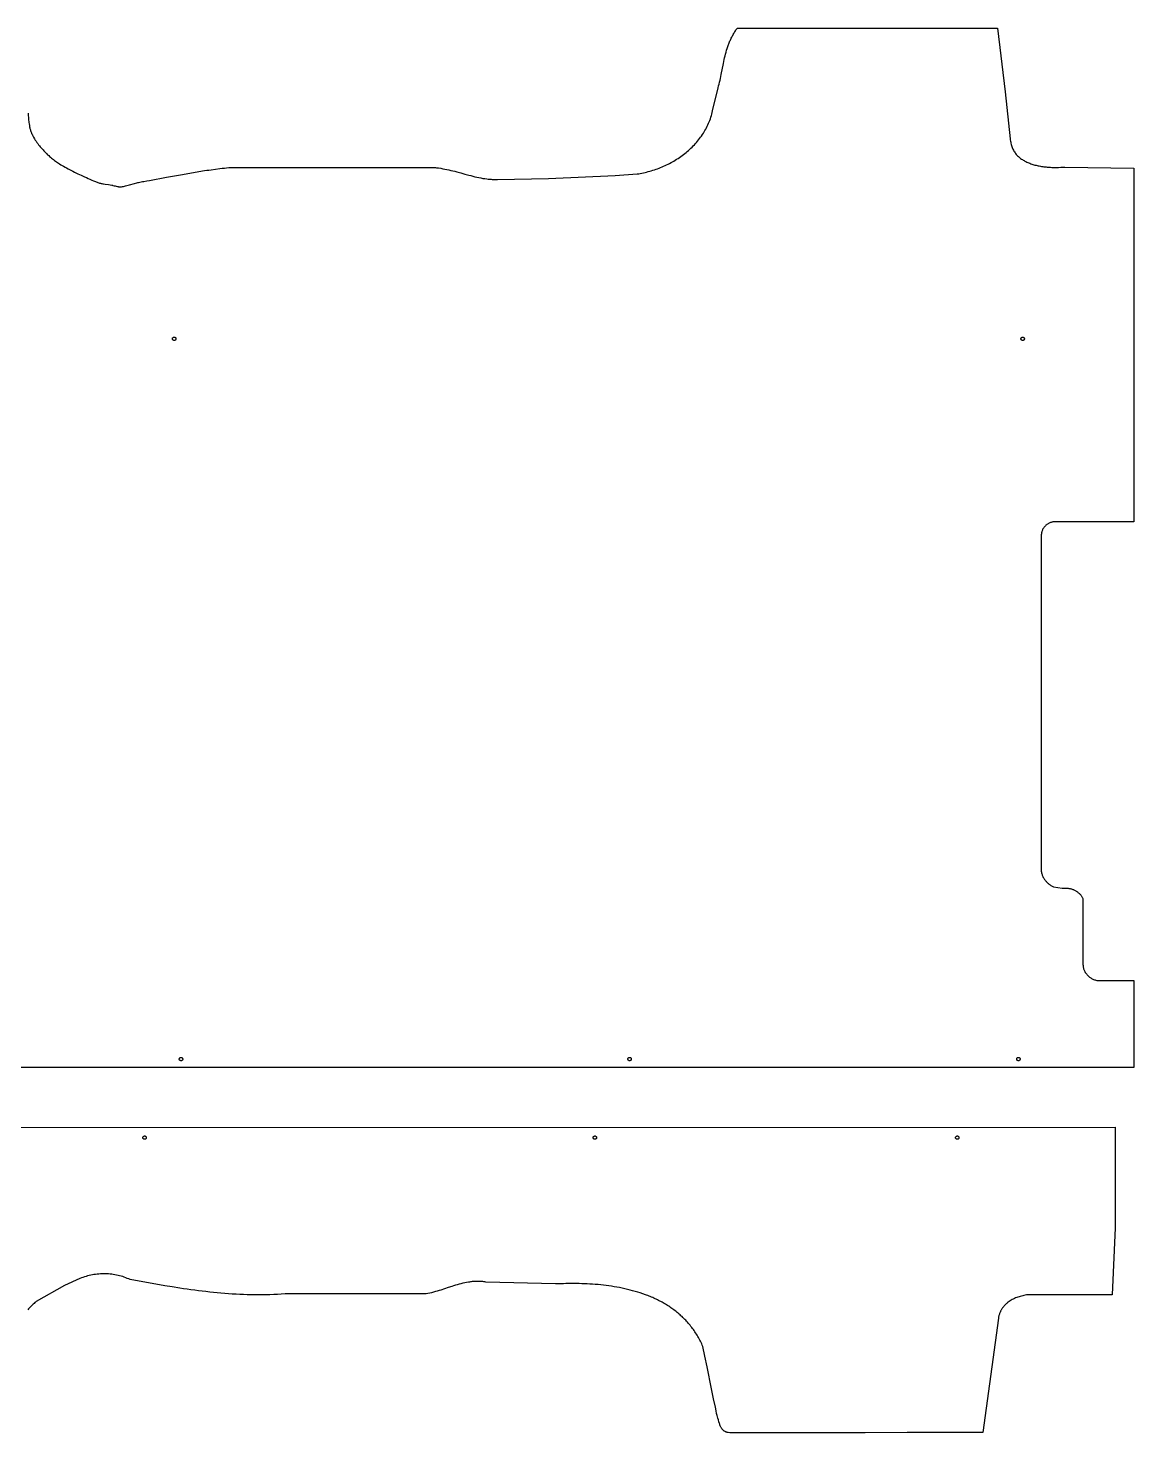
# Model space of a CAD drawing. Extents: x 0 to 7792, y 0 to 7086.
# Drawn here: x 6496 to 7792, y 3006 to 4654 of the extents above; entities that cross this region are included whole.
import ezdxf

# ---------------------------------------------------------------- set-up
doc = ezdxf.new("R2010")
doc.units = 0
doc.layers.add('Default_Layer', color=1, linetype='CONTINUOUS')

msp = doc.modelspace()

# ---------------------------------------------------------------- linework, layer by layer
at = {"layer": 'Default_Layer'}
for points in [[(6495.6, 4554.7), (6495.8, 4551.9), (6496, 4549.3), (6496.1, 4548.3), (6496.2, 4547.3), (6496.6, 4543.7), (6496.8, 4542), (6497.1, 4540.2), (6497.2, 4539.3), (6497.4, 4538.4), (6497.5, 4537.5), (6497.7, 4536.7), (6497.9, 4535.8), (6498.2, 4534.9), (6498.4, 4534.1), (6498.7, 4533.2), (6499, 4532.4), (6499.4, 4531.5), (6499.7, 4530.6), (6500.2, 4529.8), (6500.6, 4528.9), (6501, 4528), (6501.5, 4527.2), (6502, 4526.3), (6503, 4524.6), (6504, 4523), (6504.9, 4521.5), (6505.9, 4520.1), (6506.8, 4518.8), (6507.8, 4517.5), (6508.8, 4516.2), (6509.9, 4515), (6510.9, 4513.7), (6512, 4512.5), (6513.1, 4511.4), (6514.2, 4510.2), (6515.2, 4509.1), (6516.3, 4508), (6517.4, 4506.9), (6518.5, 4505.8), (6519.7, 4504.8), (6520.8, 4503.8), (6521.9, 4502.8), (6523.1, 4501.8), (6524.2, 4500.9), (6525.3, 4500), (6526.5, 4499.1), (6527.7, 4498.2), (6528.9, 4497.3), (6530.1, 4496.5), (6531.3, 4495.7), (6532.5, 4494.9), (6533.8, 4494), (6535.4, 4493.1), (6537.1, 4492.2), (6538.9, 4491.2), (6540.8, 4490.2), (6542.6, 4489.2), (6546.3, 4487.3), (6548.1, 4486.3), (6550, 4485.4), (6553.9, 4483.5), (6557.9, 4481.6), (6561.9, 4479.8), (6563.9, 4478.9), (6566, 4477.9), (6568.1, 4476.9), (6570.3, 4476), (6572.4, 4475), (6573.4, 4474.6), (6574.5, 4474.2), (6575.5, 4473.8), (6576.5, 4473.4), (6577.5, 4473.1), (6578.4, 4472.8), (6579.4, 4472.5), (6580.3, 4472.3), (6581.2, 4472.1), (6582.2, 4471.9), (6583.1, 4471.7), (6584.1, 4471.5), (6586, 4471.2), (6589.9, 4470.7), (6591.8, 4470.4), (6593.7, 4470), (6594.4, 4469.9), (6595.1, 4469.8), (6596.4, 4469.4), (6597.7, 4469.1), (6599, 4468.7), (6600.4, 4468.4), (6601, 4468.3), (6601.7, 4468.2), (6602.4, 4468.1), (6603, 4468.1), (6603.7, 4468), (6604.4, 4468), (6604.8, 4468.1), (6605.2, 4468.1), (6606.1, 4468.3), (6607.3, 4468.5), (6608.5, 4468.8), (6609.9, 4469.1), (6611.4, 4469.5), (6614.4, 4470.4), (6620.5, 4472.1), (6623, 4472.8), (6624.1, 4473.1), (6625, 4473.3), (6626.6, 4473.6), (6628.2, 4473.9), (6629.8, 4474.2), (6631.4, 4474.5), (6634.7, 4475), (6637.9, 4475.5), (6657.7, 4479.3), (6676.7, 4482.7), (6700, 4487), (6702.6, 4487.2), (6705.2, 4487.5), (6707.7, 4487.8), (6710.3, 4488.1), (6715.5, 4488.8), (6720.6, 4489.5), (6723.2, 4489.8), (6725.8, 4490.1), (6728.4, 4490.3), (6730.9, 4490.6), (6733.5, 4490.7), (6734.8, 4490.8), (6736.1, 4490.8), (6737.4, 4490.8), (6738.7, 4490.9), (6740, 4490.8), (6741.3, 4490.8), (6969.8, 4490.8), (6971, 4490.8), (6972.2, 4490.7), (6973.4, 4490.6), (6974.6, 4490.4), (6975.9, 4490.3), (6977, 4490.2), (6979.4, 4489.8), (6981.8, 4489.4), (6984.2, 4489), (6986.6, 4488.5), (6988.9, 4488), (6991.3, 4487.4), (6993.6, 4486.9), (6995.9, 4486.3), (6998.3, 4485.6), (7003, 4484.4), (7007.6, 4483.1), (7012.3, 4481.8), (7014.6, 4481.2), (7017, 4480.6), (7019.3, 4480), (7021.7, 4479.4), (7024.1, 4478.9), (7026.5, 4478.5), (7028.8, 4478), (7031.2, 4477.7), (7033.6, 4477.3), (7034.9, 4477.2), (7036.1, 4477.1), (7037.3, 4476.9), (7038.5, 4476.9), (7039.7, 4476.8), (7040.9, 4476.7), (7042.2, 4476.7), (7043.4, 4476.7), (7044.7, 4476.6), (7045.9, 4476.7), (7105.8, 4477.9), (7184.2, 4481.3), (7209.8, 4483.3), (7211.7, 4483.5), (7213.5, 4483.9), (7215.4, 4484.2), (7217.2, 4484.6), (7219.1, 4485), (7220.9, 4485.4), (7222.8, 4485.9), (7224.6, 4486.4), (7226.4, 4486.9), (7228.3, 4487.5), (7230.1, 4488.1), (7231.9, 4488.7), (7233.7, 4489.3), (7235.5, 4490), (7237.3, 4490.7), (7239.1, 4491.5), (7240.8, 4492.2), (7242.6, 4493), (7244.3, 4493.9), (7246.1, 4494.7), (7247.8, 4495.6), (7249.5, 4496.5), (7251.2, 4497.5), (7252.8, 4498.4), (7254.5, 4499.4), (7256.1, 4500.4), (7257.8, 4501.5), (7259.4, 4502.6), (7260.9, 4503.7), (7262.5, 4504.8), (7264.1, 4505.9), (7265.6, 4507.1), (7267.1, 4508.3), (7268.5, 4509.5), (7270, 4510.8), (7271.4, 4512.1), (7272.8, 4513.4), (7274.2, 4514.7), (7275.5, 4516.1), (7276.9, 4517.4), (7278.2, 4518.8), (7279.4, 4520.3), (7280.7, 4521.7), (7281.9, 4523.2), (7283, 4524.7), (7284.2, 4526.2), (7285.3, 4527.7), (7286.3, 4529.3), (7287.4, 4530.9), (7288.4, 4532.5), (7289.3, 4534.1), (7290.3, 4535.8), (7291.2, 4537.5), (7292, 4539.2), (7292.8, 4540.9), (7293.6, 4542.6), (7294.3, 4544.4), (7295, 4546.1), (7295.7, 4547.9), (7296.3, 4549.8), (7296.8, 4551.6), (7297.4, 4553.5), (7297.8, 4555.3), (7298.3, 4557.2), (7304.7, 4584.4), (7305.3, 4586.6), (7305.9, 4588.7), (7306.4, 4590.9), (7307, 4593.1), (7307.5, 4595.3), (7307.9, 4597.5), (7308.4, 4599.7), (7308.8, 4601.9), (7310.5, 4610.7), (7311, 4612.9), (7311.4, 4615.1), (7311.9, 4617.3), (7312.4, 4619.5), (7312.9, 4621.7), (7313.5, 4623.9), (7314.1, 4626.1), (7314.7, 4628.3), (7315.4, 4630.5), (7316.1, 4632.7), (7316.9, 4634.9), (7317.3, 4636), (7317.7, 4637.1), (7318.2, 4638.2), (7318.6, 4639.3), (7319.1, 4640.3), (7319.6, 4641.4), (7320.1, 4642.5), (7320.7, 4643.6), (7321.2, 4644.7), (7321.8, 4645.8), (7322.4, 4646.8), (7323, 4647.9), (7323.7, 4649), (7324.3, 4650), (7325, 4651.1), (7325.7, 4652.2), (7326.5, 4653.3), (7327.2, 4654.3), (7632.4, 4654.3), (7641.5, 4579.6), (7647.3, 4524.6), (7647.4, 4523.2), (7647.6, 4521.8), (7647.8, 4520.5), (7648, 4519.2), (7648.3, 4517.9), (7648.6, 4516.7), (7649, 4515.5), (7649.5, 4514.3), (7649.9, 4513.2), (7650.4, 4512.1), (7651, 4511), (7651.6, 4510), (7652.2, 4509), (7652.9, 4508), (7653.6, 4507.1), (7654.4, 4506.2), (7655.1, 4505.3), (7655.9, 4504.5), (7656.8, 4503.7), (7657.7, 4502.9), (7658.6, 4502.2), (7659.5, 4501.4), (7660.5, 4500.7), (7661.5, 4500.1), (7662.5, 4499.4), (7663.5, 4498.8), (7664.6, 4498.2), (7665.7, 4497.7), (7666.8, 4497.1), (7667.9, 4496.6), (7669.1, 4496.1), (7670.2, 4495.7), (7671.4, 4495.2), (7672.6, 4494.8), (7673.8, 4494.4), (7675.1, 4494.1), (7676.3, 4493.7), (7677.6, 4493.4), (7678.9, 4493.1), (7680.2, 4492.8), (7681.4, 4492.6), (7682.7, 4492.3), (7684.1, 4492.1), (7685.4, 4491.9), (7686.7, 4491.7), (7688, 4491.6), (7689.4, 4491.4), (7690.7, 4491.3), (7692, 4491.2), (7693.4, 4491.1), (7694.7, 4491), (7696, 4490.9), (7698.7, 4490.9), (7701.3, 4490.8), (7703.9, 4490.9), (7706.5, 4491), (7709, 4491.1), (7711.5, 4491.3), (7792.2, 4490), (7792.2, 4075.1), (7699, 4075.1), (7698.2, 4075.1), (7697.4, 4075), (7696.6, 4074.9), (7695.9, 4074.7), (7695.1, 4074.5), (7694.4, 4074.2), (7693.6, 4073.9), (7692.9, 4073.6), (7692.2, 4073.2), (7691.6, 4072.8), (7690.9, 4072.4), (7690.3, 4071.9), (7689.7, 4071.5), (7689.1, 4071), (7688.5, 4070.4), (7688, 4069.8), (7687.5, 4069.3), (7687, 4068.7), (7686.5, 4068), (7686.1, 4067.4), (7685.7, 4066.7), (7685.3, 4066), (7685, 4065.3), (7684.7, 4064.6), (7684.5, 4063.9), (7684.2, 4063.1), (7684, 4062.4), (7683.9, 4061.6), (7683.8, 4060.8), (7683.7, 4060.1), (7683.7, 4059.3), (7683.7, 4058.5), (7683.7, 3670.8), (7683.6, 3669.8), (7683.5, 3668.9), (7683.5, 3667.9), (7683.5, 3666.9), (7683.6, 3666), (7683.7, 3665.1), (7683.9, 3664.1), (7684.1, 3663.2), (7684.3, 3662.3), (7684.6, 3661.4), (7684.9, 3660.6), (7685.3, 3659.7), (7685.7, 3658.9), (7686.1, 3658), (7686.6, 3657.2), (7687.1, 3656.4), (7687.6, 3655.6), (7688.1, 3654.9), (7688.7, 3654.1), (7689.3, 3653.4), (7689.9, 3652.7), (7690.6, 3652.1), (7691.3, 3651.4), (7692, 3650.8), (7692.7, 3650.2), (7693.4, 3649.6), (7694.2, 3649.1), (7695, 3648.6), (7695.8, 3648.1), (7696.6, 3647.6), (7697.4, 3647.2), (7698.2, 3646.8), (7708, 3645.4), (7712.2, 3645.4), (7713, 3645.4), (7713.8, 3645.4), (7714.6, 3645.3), (7715.3, 3645.2), (7716.1, 3645.1), (7716.9, 3645), (7717.6, 3644.8), (7718.4, 3644.6), (7719.1, 3644.4), (7719.9, 3644.1), (7720.6, 3643.9), (7721.3, 3643.6), (7722, 3643.3), (7722.7, 3642.9), (7723.4, 3642.6), (7724.1, 3642.2), (7724.7, 3641.8), (7725.4, 3641.3), (7726, 3640.9), (7726.6, 3640.4), (7727.2, 3639.9), (7727.8, 3639.4), (7728.4, 3638.9), (7728.9, 3638.3), (7729.5, 3637.8), (7730, 3637.2), (7730.5, 3636.6), (7730.9, 3635.9), (7731.4, 3635.3), (7731.8, 3634.6), (7732.2, 3634), (7732.6, 3633.3), (7732.6, 3555.6), (7732.7, 3554.7), (7732.8, 3553.7), (7732.9, 3552.7), (7733.1, 3551.8), (7733.4, 3550.9), (7733.7, 3550), (7734, 3549.1), (7734.4, 3548.3), (7734.9, 3547.4), (7735.3, 3546.6), (7735.8, 3545.8), (7736.4, 3545.1), (7737, 3544.4), (7737.6, 3543.6), (7738.2, 3543), (7738.9, 3542.3), (7739.6, 3541.7), (7740.3, 3541.1), (7741, 3540.6), (7741.8, 3540), (7742.6, 3539.5), (7743.4, 3539.1), (7744.3, 3538.7), (7745.1, 3538.3), (7746, 3538), (7746.9, 3537.7), (7747.8, 3537.4), (7748.7, 3537.2), (7749.6, 3537.1), (7750.5, 3537), (7751.4, 3536.9), (7752.4, 3536.9), (7752.4, 3536.9), (7792.3, 3537), (7792.3, 3434.9), (5688.8, 3434.9)], [(5671.4, 3364.7), (7770.4, 3364.8), (7770.3, 3353.3), (7770.3, 3246.7), (7767, 3168.3), (7667.7, 3168.3), (7666.3, 3168.1), (7664.8, 3167.8), (7663.4, 3167.5), (7661.9, 3167.2), (7660.5, 3166.9), (7659.1, 3166.5), (7657.6, 3166.1), (7656.2, 3165.6), (7654.9, 3165.1), (7653.5, 3164.6), (7652.2, 3164), (7650.9, 3163.3), (7649.6, 3162.7), (7648.3, 3161.9), (7647.1, 3161.2), (7645.9, 3160.4), (7644.7, 3159.5), (7644.2, 3159.1), (7643.6, 3158.6), (7643.1, 3158.2), (7642.6, 3157.7), (7642, 3157.2), (7641.5, 3156.7), (7641, 3156.2), (7640.5, 3155.7), (7640.1, 3155.2), (7639.6, 3154.6), (7639.2, 3154), (7638.7, 3153.5), (7638.3, 3152.9), (7637.9, 3152.3), (7637.5, 3151.7), (7637.1, 3151.1), (7636.7, 3150.4), (7636.4, 3149.8), (7636, 3149.1), (7635.7, 3148.5), (7635.4, 3147.8), (7635.1, 3147.1), (7634.8, 3146.4), (7634.6, 3145.6), (7634.3, 3144.9), (7634.1, 3144.1), (7633.9, 3143.4), (7633.7, 3142.6), (7633.5, 3141.8), (7633.4, 3141), (7615, 3006.7), (7595.2, 3006.7), (7573.6, 3006.6), (7526.5, 3006.6), (7477.2, 3006.4), (7429, 3006.4), (7385.3, 3006.3), (7366.3, 3006.3), (7349.7, 3006.3), (7335.9, 3006.4), (7325.3, 3006.4), (7321.4, 3006.5), (7318.5, 3006.5), (7316.6, 3006.6), (7316.1, 3006.6), (7315.8, 3006.7), (7315.3, 3006.8), (7314.8, 3007), (7314.3, 3007.2), (7313.8, 3007.5), (7313.4, 3007.7), (7312.9, 3008), (7312.4, 3008.2), (7312, 3008.5), (7311.5, 3008.9), (7311.1, 3009.2), (7310.7, 3009.5), (7310.3, 3009.9), (7309.9, 3010.3), (7309.6, 3010.7), (7309.2, 3011.1), (7308.9, 3011.5), (7308.6, 3011.9), (7308.2, 3012.5), (7307.9, 3013.2), (7307.6, 3013.9), (7307.2, 3014.7), (7306.9, 3015.6), (7306.6, 3016.5), (7306.3, 3017.4), (7305.6, 3019.4), (7305, 3021.5), (7304.4, 3023.4), (7303.9, 3025.3), (7303.6, 3026.7), (7303, 3029.1), (7302.3, 3032.3), (7301.5, 3036.3), (7299.5, 3046.2), (7297.1, 3057.9), (7291.8, 3083.9), (7289.2, 3096.4), (7286.9, 3107.7), (7286.2, 3109.2), (7285.5, 3110.7), (7284.8, 3112.3), (7284.1, 3113.8), (7283.3, 3115.2), (7282.5, 3116.7), (7281.7, 3118.1), (7280.9, 3119.5), (7280.1, 3120.9), (7279.2, 3122.3), (7278.4, 3123.6), (7277.5, 3125), (7276.6, 3126.3), (7275.7, 3127.6), (7274.7, 3128.8), (7273.8, 3130.1), (7272.8, 3131.3), (7271.8, 3132.6), (7270.8, 3133.8), (7269.8, 3134.9), (7268.8, 3136.1), (7267.8, 3137.2), (7266.7, 3138.4), (7265.7, 3139.5), (7264.6, 3140.6), (7263.5, 3141.6), (7262.4, 3142.7), (7261.2, 3143.7), (7260.1, 3144.7), (7259, 3145.7), (7257.8, 3146.7), (7256.6, 3147.7), (7255.4, 3148.6), (7254.2, 3149.6), (7253, 3150.5), (7251.8, 3151.4), (7250.6, 3152.3), (7249.3, 3153.2), (7248.1, 3154), (7246.8, 3154.8), (7245.5, 3155.7), (7244.2, 3156.5), (7242.9, 3157.3), (7241.6, 3158), (7240.3, 3158.8), (7239, 3159.5), (7237.6, 3160.3), (7236.3, 3161), (7234.9, 3161.7), (7233.5, 3162.4), (7232.2, 3163), (7230.8, 3163.7), (7229.4, 3164.3), (7228, 3165), (7226.6, 3165.6), (7225.1, 3166.2), (7223.7, 3166.7), (7222.3, 3167.3), (7220.8, 3167.9), (7219.4, 3168.4), (7216.4, 3169.5), (7213.5, 3170.5), (7210.5, 3171.4), (7207.5, 3172.3), (7204.5, 3173.1), (7201.5, 3173.9), (7198.4, 3174.7), (7195.3, 3175.4), (7192.2, 3176.1), (7189.1, 3176.7), (7186, 3177.3), (7182.9, 3177.8), (7179.7, 3178.3), (7176.6, 3178.7), (7173.4, 3179.1), (7170.2, 3179.5), (7167.1, 3179.9), (7163.9, 3180.2), (7160.7, 3180.4), (7157.6, 3180.7), (7154.4, 3180.9), (7151.3, 3181), (7148.1, 3181.2), (7145, 3181.3), (7141.8, 3181.4), (7138.7, 3181.4), (7135.6, 3181.4), (7132.5, 3181.4), (7129.4, 3181.4), (7126.3, 3181.4), (7123.3, 3181.3), (7120.2, 3181.2), (7117.2, 3181.1), (7114.2, 3181), (7032.4, 3183.3), (7031.2, 3183.5), (7030, 3183.6), (7028.9, 3183.8), (7027.7, 3183.9), (7026.6, 3184), (7025.4, 3184), (7024.3, 3184.1), (7023.1, 3184.1), (7022, 3184.1), (7020.9, 3184.1), (7019.7, 3184), (7018.6, 3183.9), (7017.5, 3183.9), (7016.4, 3183.8), (7015.3, 3183.6), (7014.2, 3183.5), (7013.1, 3183.3), (7011.9, 3183.2), (7009.8, 3182.8), (7007.6, 3182.3), (7005.4, 3181.9), (7003.2, 3181.3), (7001, 3180.7), (6998.9, 3180.1), (6996.7, 3179.5), (6994.6, 3178.8), (6992.5, 3178.2), (6988.2, 3176.7), (6983.9, 3175.3), (6979.6, 3173.9), (6977.5, 3173.3), (6975.3, 3172.6), (6973.2, 3172), (6971, 3171.4), (6968.8, 3170.8), (6966.7, 3170.3), (6964.5, 3169.9), (6962.3, 3169.4), (6796.9, 3169.5), (6792.5, 3169.1), (6788, 3168.8), (6783.6, 3168.6), (6779.2, 3168.4), (6774.7, 3168.3), (6770.3, 3168.2), (6765.9, 3168.2), (6761.5, 3168.2), (6757, 3168.2), (6752.6, 3168.3), (6748.2, 3168.5), (6743.8, 3168.7), (6739.4, 3168.9), (6735, 3169.2), (6730.5, 3169.5), (6726.1, 3169.8), (6721.7, 3170.2), (6717.3, 3170.6), (6712.9, 3171.1), (6708.5, 3171.5), (6704.1, 3172), (6699.7, 3172.6), (6695.3, 3173.1), (6691, 3173.7), (6686.6, 3174.3), (6682.2, 3174.9), (6677.8, 3175.5), (6673.4, 3176.2), (6664.7, 3177.5), (6656, 3178.9), (6615.4, 3186.1), (6613.6, 3186.9), (6611.9, 3187.6), (6610.1, 3188.3), (6608.3, 3189), (6606.5, 3189.6), (6604.7, 3190.1), (6602.9, 3190.6), (6601.1, 3191.1), (6599.2, 3191.5), (6597.3, 3191.8), (6595.5, 3192.1), (6593.6, 3192.4), (6591.7, 3192.6), (6589.8, 3192.8), (6587.9, 3192.9), (6586, 3192.9), (6584.1, 3193), (6582.2, 3192.9), (6580.3, 3192.8), (6578.4, 3192.7), (6576.5, 3192.5), (6574.7, 3192.3), (6572.8, 3192), (6570.9, 3191.7), (6569.1, 3191.3), (6567.2, 3190.9), (6565.4, 3190.4), (6563.5, 3189.9), (6561.7, 3189.3), (6559.9, 3188.7), (6558.1, 3188.1), (6556.4, 3187.3), (6538.1, 3179.4), (6505.2, 3160.5), (6504.3, 3159.8), (6503.4, 3159.1), (6502.5, 3158.3), (6501.7, 3157.5), (6500.8, 3156.7), (6500, 3155.9), (6499.1, 3155.1), (6498.3, 3154.2), (6497.5, 3153.4), (6496.8, 3152.5), (6496, 3151.7), (6495.2, 3150.8)]]:
    msp.add_lwpolyline(points, dxfattribs=at)
for points in [[(6664.9, 4289.8), (6664.9, 4290), (6664.9, 4290.2), (6665, 4290.4), (6665.1, 4290.6), (6665.1, 4290.8), (6665.2, 4290.9), (6665.4, 4291.1), (6665.5, 4291.2), (6665.6, 4291.4), (6665.8, 4291.5), (6665.9, 4291.6), (6666.1, 4291.7), (6666.3, 4291.7), (6666.5, 4291.8), (6666.7, 4291.8), (6666.9, 4291.8), (6667.1, 4291.8), (6667.3, 4291.8), (6667.5, 4291.7), (6667.7, 4291.7), (6667.9, 4291.6), (6668, 4291.5), (6668.2, 4291.4), (6668.3, 4291.2), (6668.4, 4291.1), (6668.6, 4290.9), (6668.7, 4290.8), (6668.7, 4290.6), (6668.8, 4290.4), (6668.9, 4290.2), (6668.9, 4290), (6668.9, 4289.8), (6668.9, 4289.6), (6668.9, 4289.4), (6668.8, 4289.2), (6668.7, 4289), (6668.7, 4288.9), (6668.6, 4288.7), (6668.4, 4288.6), (6668.3, 4288.4), (6668.2, 4288.3), (6668, 4288.2), (6667.9, 4288.1), (6667.7, 4288), (6667.5, 4287.9), (6667.3, 4287.9), (6667.1, 4287.8), (6666.9, 4287.8), (6666.7, 4287.8), (6666.5, 4287.9), (6666.3, 4287.9), (6666.1, 4288), (6665.9, 4288.1), (6665.8, 4288.2), (6665.6, 4288.3), (6665.5, 4288.4), (6665.4, 4288.6), (6665.2, 4288.7), (6665.1, 4288.9), (6665.1, 4289), (6665, 4289.2), (6664.9, 4289.4), (6664.9, 4289.6), (6664.9, 4289.8)], [(7659.9, 4289.8), (7659.9, 4290), (7659.9, 4290.2), (7660, 4290.4), (7660.1, 4290.6), (7660.1, 4290.8), (7660.2, 4290.9), (7660.4, 4291.1), (7660.5, 4291.2), (7660.6, 4291.4), (7660.8, 4291.5), (7660.9, 4291.6), (7661.1, 4291.7), (7661.3, 4291.7), (7661.5, 4291.8), (7661.7, 4291.8), (7661.9, 4291.8), (7662.1, 4291.8), (7662.3, 4291.8), (7662.5, 4291.7), (7662.7, 4291.7), (7662.9, 4291.6), (7663, 4291.5), (7663.2, 4291.4), (7663.3, 4291.2), (7663.4, 4291.1), (7663.6, 4290.9), (7663.7, 4290.8), (7663.7, 4290.6), (7663.8, 4290.4), (7663.9, 4290.2), (7663.9, 4290), (7663.9, 4289.8), (7663.9, 4289.6), (7663.9, 4289.4), (7663.8, 4289.2), (7663.7, 4289), (7663.7, 4288.9), (7663.6, 4288.7), (7663.4, 4288.6), (7663.3, 4288.4), (7663.2, 4288.3), (7663, 4288.2), (7662.9, 4288.1), (7662.7, 4288), (7662.5, 4287.9), (7662.3, 4287.9), (7662.1, 4287.8), (7661.9, 4287.8), (7661.7, 4287.8), (7661.5, 4287.9), (7661.3, 4287.9), (7661.1, 4288), (7660.9, 4288.1), (7660.8, 4288.2), (7660.6, 4288.3), (7660.5, 4288.4), (7660.4, 4288.6), (7660.2, 4288.7), (7660.1, 4288.9), (7660.1, 4289), (7660, 4289.2), (7659.9, 4289.4), (7659.9, 4289.6), (7659.9, 4289.8)], [(6672.9, 3444.8), (6672.9, 3445), (6672.9, 3445.2), (6673, 3445.4), (6673.1, 3445.6), (6673.1, 3445.8), (6673.2, 3445.9), (6673.4, 3446.1), (6673.5, 3446.2), (6673.6, 3446.4), (6673.8, 3446.5), (6673.9, 3446.6), (6674.1, 3446.7), (6674.3, 3446.7), (6674.5, 3446.8), (6674.7, 3446.8), (6674.9, 3446.8), (6675.1, 3446.8), (6675.3, 3446.8), (6675.5, 3446.7), (6675.7, 3446.7), (6675.9, 3446.6), (6676, 3446.5), (6676.2, 3446.4), (6676.3, 3446.2), (6676.4, 3446.1), (6676.6, 3445.9), (6676.7, 3445.8), (6676.7, 3445.6), (6676.8, 3445.4), (6676.9, 3445.2), (6676.9, 3445), (6676.9, 3444.8), (6676.9, 3444.6), (6676.9, 3444.4), (6676.8, 3444.2), (6676.7, 3444), (6676.7, 3443.9), (6676.6, 3443.7), (6676.4, 3443.6), (6676.3, 3443.4), (6676.2, 3443.3), (6676, 3443.2), (6675.9, 3443.1), (6675.7, 3443), (6675.5, 3442.9), (6675.3, 3442.9), (6675.1, 3442.8), (6674.9, 3442.8), (6674.7, 3442.8), (6674.5, 3442.9), (6674.3, 3442.9), (6674.1, 3443), (6673.9, 3443.1), (6673.8, 3443.2), (6673.6, 3443.3), (6673.5, 3443.4), (6673.4, 3443.6), (6673.2, 3443.7), (6673.1, 3443.9), (6673.1, 3444), (6673, 3444.2), (6672.9, 3444.4), (6672.9, 3444.6), (6672.9, 3444.8)], [(7198.9, 3444.8), (7198.9, 3445), (7198.9, 3445.2), (7199, 3445.4), (7199.1, 3445.6), (7199.1, 3445.8), (7199.2, 3445.9), (7199.4, 3446.1), (7199.5, 3446.2), (7199.6, 3446.4), (7199.8, 3446.5), (7199.9, 3446.6), (7200.1, 3446.7), (7200.3, 3446.7), (7200.5, 3446.8), (7200.7, 3446.8), (7200.9, 3446.8), (7201.1, 3446.8), (7201.3, 3446.8), (7201.5, 3446.7), (7201.7, 3446.7), (7201.9, 3446.6), (7202, 3446.5), (7202.2, 3446.4), (7202.3, 3446.2), (7202.4, 3446.1), (7202.6, 3445.9), (7202.7, 3445.8), (7202.7, 3445.6), (7202.8, 3445.4), (7202.9, 3445.2), (7202.9, 3445), (7202.9, 3444.8), (7202.9, 3444.6), (7202.9, 3444.4), (7202.8, 3444.2), (7202.7, 3444), (7202.7, 3443.9), (7202.6, 3443.7), (7202.4, 3443.6), (7202.3, 3443.4), (7202.2, 3443.3), (7202, 3443.2), (7201.9, 3443.1), (7201.7, 3443), (7201.5, 3442.9), (7201.3, 3442.9), (7201.1, 3442.8), (7200.9, 3442.8), (7200.7, 3442.8), (7200.5, 3442.9), (7200.3, 3442.9), (7200.1, 3443), (7199.9, 3443.1), (7199.8, 3443.2), (7199.6, 3443.3), (7199.5, 3443.4), (7199.4, 3443.6), (7199.2, 3443.7), (7199.1, 3443.9), (7199.1, 3444), (7199, 3444.2), (7198.9, 3444.4), (7198.9, 3444.6), (7198.9, 3444.8)], [(7654.9, 3444.8), (7654.9, 3445), (7654.9, 3445.2), (7655, 3445.4), (7655.1, 3445.6), (7655.1, 3445.8), (7655.2, 3445.9), (7655.4, 3446.1), (7655.5, 3446.2), (7655.6, 3446.4), (7655.8, 3446.5), (7655.9, 3446.6), (7656.1, 3446.7), (7656.3, 3446.7), (7656.5, 3446.8), (7656.7, 3446.8), (7656.9, 3446.8), (7657.1, 3446.8), (7657.3, 3446.8), (7657.5, 3446.7), (7657.7, 3446.7), (7657.9, 3446.6), (7658, 3446.5), (7658.2, 3446.4), (7658.3, 3446.2), (7658.4, 3446.1), (7658.6, 3445.9), (7658.7, 3445.8), (7658.7, 3445.6), (7658.8, 3445.4), (7658.9, 3445.2), (7658.9, 3445), (7658.9, 3444.8), (7658.9, 3444.6), (7658.9, 3444.4), (7658.8, 3444.2), (7658.7, 3444), (7658.7, 3443.9), (7658.6, 3443.7), (7658.4, 3443.6), (7658.3, 3443.4), (7658.2, 3443.3), (7658, 3443.2), (7657.9, 3443.1), (7657.7, 3443), (7657.5, 3442.9), (7657.3, 3442.9), (7657.1, 3442.8), (7656.9, 3442.8), (7656.7, 3442.8), (7656.5, 3442.9), (7656.3, 3442.9), (7656.1, 3443), (7655.9, 3443.1), (7655.8, 3443.2), (7655.6, 3443.3), (7655.5, 3443.4), (7655.4, 3443.6), (7655.2, 3443.7), (7655.1, 3443.9), (7655.1, 3444), (7655, 3444.2), (7654.9, 3444.4), (7654.9, 3444.6), (7654.9, 3444.8)], [(6634.2, 3352.7), (6634.2, 3352.5), (6634.2, 3352.3), (6634.1, 3352.1), (6634.1, 3351.9), (6634, 3351.7), (6633.9, 3351.6), (6633.8, 3351.4), (6633.6, 3351.3), (6633.5, 3351.2), (6633.3, 3351), (6633.2, 3350.9), (6633, 3350.9), (6632.8, 3350.8), (6632.6, 3350.7), (6632.4, 3350.7), (6632.2, 3350.7), (6632, 3350.7), (6631.8, 3350.7), (6631.6, 3350.8), (6631.4, 3350.9), (6631.3, 3350.9), (6631.1, 3351), (6630.9, 3351.2), (6630.8, 3351.3), (6630.7, 3351.4), (6630.6, 3351.6), (6630.5, 3351.7), (6630.4, 3351.9), (6630.3, 3352.1), (6630.3, 3352.3), (6630.2, 3352.5), (6630.2, 3352.7), (6630.2, 3352.9), (6630.3, 3353.1), (6630.3, 3353.3), (6630.4, 3353.5), (6630.5, 3353.7), (6630.6, 3353.8), (6630.7, 3354), (6630.8, 3354.1), (6630.9, 3354.2), (6631.1, 3354.4), (6631.3, 3354.5), (6631.4, 3354.5), (6631.6, 3354.6), (6631.8, 3354.7), (6632, 3354.7), (6632.2, 3354.7), (6632.4, 3354.7), (6632.6, 3354.7), (6632.8, 3354.6), (6633, 3354.5), (6633.2, 3354.5), (6633.3, 3354.4), (6633.5, 3354.2), (6633.6, 3354.1), (6633.8, 3354), (6633.9, 3353.8), (6634, 3353.7), (6634.1, 3353.5), (6634.1, 3353.3), (6634.2, 3353.1), (6634.2, 3352.9), (6634.2, 3352.7)], [(7162.2, 3352.7), (7162.2, 3352.5), (7162.2, 3352.3), (7162.1, 3352.1), (7162.1, 3351.9), (7162, 3351.7), (7161.9, 3351.6), (7161.8, 3351.4), (7161.6, 3351.3), (7161.5, 3351.2), (7161.3, 3351), (7161.2, 3350.9), (7161, 3350.9), (7160.8, 3350.8), (7160.6, 3350.7), (7160.4, 3350.7), (7160.2, 3350.7), (7160, 3350.7), (7159.8, 3350.7), (7159.6, 3350.8), (7159.4, 3350.9), (7159.3, 3350.9), (7159.1, 3351), (7158.9, 3351.2), (7158.8, 3351.3), (7158.7, 3351.4), (7158.6, 3351.6), (7158.5, 3351.7), (7158.4, 3351.9), (7158.3, 3352.1), (7158.3, 3352.3), (7158.2, 3352.5), (7158.2, 3352.7), (7158.2, 3352.9), (7158.3, 3353.1), (7158.3, 3353.3), (7158.4, 3353.5), (7158.5, 3353.7), (7158.6, 3353.8), (7158.7, 3354), (7158.8, 3354.1), (7158.9, 3354.2), (7159.1, 3354.4), (7159.3, 3354.5), (7159.4, 3354.5), (7159.6, 3354.6), (7159.8, 3354.7), (7160, 3354.7), (7160.2, 3354.7), (7160.4, 3354.7), (7160.6, 3354.7), (7160.8, 3354.6), (7161, 3354.5), (7161.2, 3354.5), (7161.3, 3354.4), (7161.5, 3354.2), (7161.6, 3354.1), (7161.8, 3354), (7161.9, 3353.8), (7162, 3353.7), (7162.1, 3353.5), (7162.1, 3353.3), (7162.2, 3353.1), (7162.2, 3352.9), (7162.2, 3352.7)], [(7587.2, 3352.7), (7587.2, 3352.5), (7587.2, 3352.3), (7587.1, 3352.1), (7587.1, 3351.9), (7587, 3351.7), (7586.9, 3351.6), (7586.8, 3351.4), (7586.6, 3351.3), (7586.5, 3351.2), (7586.3, 3351), (7586.2, 3350.9), (7586, 3350.9), (7585.8, 3350.8), (7585.6, 3350.7), (7585.4, 3350.7), (7585.2, 3350.7), (7585, 3350.7), (7584.8, 3350.7), (7584.6, 3350.8), (7584.4, 3350.9), (7584.3, 3350.9), (7584.1, 3351), (7583.9, 3351.2), (7583.8, 3351.3), (7583.7, 3351.4), (7583.6, 3351.6), (7583.5, 3351.7), (7583.4, 3351.9), (7583.3, 3352.1), (7583.3, 3352.3), (7583.2, 3352.5), (7583.2, 3352.7), (7583.2, 3352.9), (7583.3, 3353.1), (7583.3, 3353.3), (7583.4, 3353.5), (7583.5, 3353.7), (7583.6, 3353.8), (7583.7, 3354), (7583.8, 3354.1), (7583.9, 3354.2), (7584.1, 3354.4), (7584.3, 3354.5), (7584.4, 3354.5), (7584.6, 3354.6), (7584.8, 3354.7), (7585, 3354.7), (7585.2, 3354.7), (7585.4, 3354.7), (7585.6, 3354.7), (7585.8, 3354.6), (7586, 3354.5), (7586.2, 3354.5), (7586.3, 3354.4), (7586.5, 3354.2), (7586.6, 3354.1), (7586.8, 3354), (7586.9, 3353.8), (7587, 3353.7), (7587.1, 3353.5), (7587.1, 3353.3), (7587.2, 3353.1), (7587.2, 3352.9), (7587.2, 3352.7)]]:
    msp.add_lwpolyline(points, close=True, dxfattribs=at)

doc.saveas('drawing.dxf')
